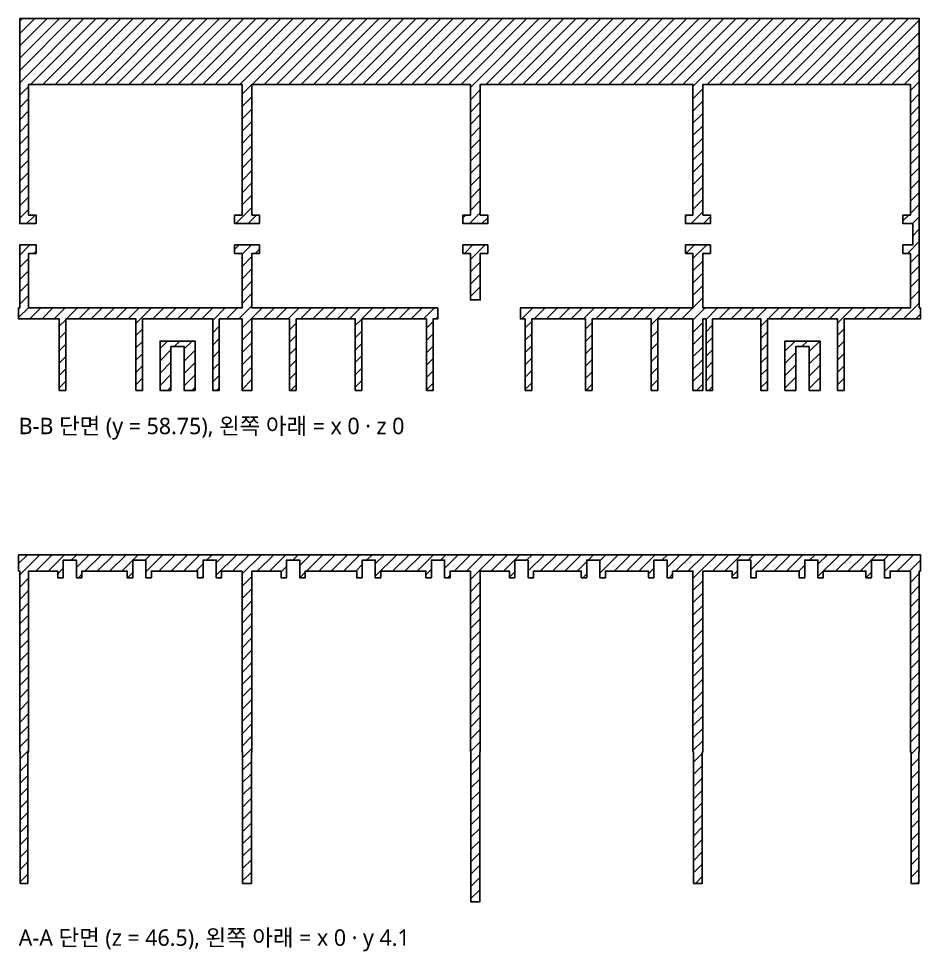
# Model space of a CAD drawing. Header units: millimetres. Extents: x -35 to 466, y -171 to 233.
# Drawn here: x 302 to 466.5, y -9 to 161.2 of the extents above; entities that cross this region are included whole.
import ezdxf

# ---------------------------------------------------------------- set-up
doc = ezdxf.new("R2010")
doc.units = ezdxf.units.MM
doc.layers.add('SECTION', color=5, linetype='CONTINUOUS', lineweight=25)
doc.layers.add('TEXT', color=7, linetype='CONTINUOUS', lineweight=18)
doc.styles.add('KR', font='malgun.ttf')

msp = doc.modelspace()

# ---------------------------------------------------------------- hatches: boundary and pattern name
at = {"layer": 'SECTION'}
h = msp.add_hatch(dxfattribs=at)
h.set_pattern_fill('ANSI31', scale=0.5)
h.paths.add_polyline_path([(395.6, 106.45), (405.4, 106.45), (405.4, 93.4), (406.6, 93.4), (406.6, 106.45), (417.4, 106.45), (417.4, 93.4), (418.6, 93.4), (418.6, 106.45), (425.025, 106.45), (425.025, 93.4), (426.825, 93.4), (426.825, 106.45), (427.4, 106.45), (427.4, 93.4), (428.6, 93.4), (428.6, 106.45), (437.4, 106.45), (437.4, 93.4), (438.6, 93.4), (438.6, 106.45), (451.4, 106.45), (451.4, 93.4), (452.6, 93.4), (452.6, 106.45), (466.5, 106.45), (466.5, 108.45), (466.3, 108.45), (466.3, 161.25), (302.2, 161.25), (302.2, 123.85), (305.17, 123.85), (305.17, 125.397), (303.8, 125.397), (303.8, 149.25), (342.76, 149.25), (342.76, 125.397), (341.39, 125.397), (341.39, 123.85), (345.93, 123.85), (345.93, 125.397), (344.56, 125.397), (344.56, 149.25), (384.418, 149.25), (384.418, 125.397), (383.048, 125.397), (383.048, 123.85), (387.588, 123.85), (387.588, 125.397), (386.218, 125.397), (386.218, 149.25), (425.025, 149.25), (425.025, 125.397), (423.655, 125.397), (423.655, 123.85), (428.195, 123.85), (428.195, 125.397), (426.825, 125.397), (426.825, 149.25), (464.7, 149.25), (464.7, 125.397), (463.33, 125.397), (463.33, 123.85), (465.11, 123.85), (465.11, 119.95), (463.33, 119.95), (463.33, 118.403), (464.7, 118.403), (464.7, 108.45), (426.825, 108.45), (426.825, 118.403), (428.195, 118.403), (428.195, 119.95), (423.655, 119.95), (423.655, 118.403), (425.025, 118.403), (425.025, 108.45), (393.55, 108.45), (393.55, 106.45), (394.4, 106.45), (394.4, 93.4), (395.6, 93.4)])
h.paths.add_polyline_path([(310.6, 106.45), (323.4, 106.45), (323.4, 93.4), (324.6, 93.4), (324.6, 106.45), (337.4, 106.45), (337.4, 93.4), (338.6, 93.4), (338.6, 106.45), (342.76, 106.45), (342.76, 93.4), (344.56, 93.4), (344.56, 106.45), (351.4, 106.45), (351.4, 93.4), (352.6, 93.4), (352.6, 106.45), (363.4, 106.45), (363.4, 93.4), (364.6, 93.4), (364.6, 106.45), (376.4, 106.45), (376.4, 93.4), (377.6, 93.4), (377.6, 106.45), (378.45, 106.45), (378.45, 108.45), (344.56, 108.45), (344.56, 118.403), (345.93, 118.403), (345.93, 119.95), (341.39, 119.95), (341.39, 118.403), (342.76, 118.403), (342.76, 108.45), (303.8, 108.45), (303.8, 118.403), (305.17, 118.403), (305.17, 119.95), (302.2, 119.95), (302.2, 108.45), (302, 108.45), (302, 106.45), (309.4, 106.45), (309.4, 93.4), (310.6, 93.4)])
h.paths.add_polyline_path([(386.218, 118.403), (387.588, 118.403), (387.588, 119.95), (383.048, 119.95), (383.048, 118.403), (384.418, 118.403), (384.418, 109.9), (386.218, 109.9)])
h.paths.add_polyline_path([(329.783, 101.4), (332.217, 101.4), (332.217, 93.4), (334.2, 93.4), (334.2, 102.4), (327.8, 102.4), (327.8, 93.4), (329.783, 93.4)])
h.paths.add_polyline_path([(443.783, 101.4), (446.217, 101.4), (446.217, 93.4), (448.2, 93.4), (448.2, 102.4), (441.8, 102.4), (441.8, 93.4), (443.783, 93.4)])
h = msp.add_hatch(dxfattribs=at)
h.set_pattern_fill('ANSI31', scale=0.5)
h.paths.add_polyline_path([(386.118, 27.4), (386.218, 27.4), (386.218, 60.4), (391.543, 60.4), (391.543, 59.2), (392.543, 59.2), (392.543, 62.4), (394.943, 62.4), (394.943, 59.2), (395.943, 59.2), (395.943, 60.4), (404.637, 60.4), (404.637, 59.2), (405.637, 59.2), (405.637, 62.4), (408.037, 62.4), (408.037, 59.2), (409.037, 59.2), (409.037, 60.4), (416.9, 60.4), (416.9, 59.2), (417.9, 59.2), (417.9, 62.4), (420.3, 62.4), (420.3, 59.2), (421.3, 59.2), (421.3, 60.4), (425.025, 60.4), (425.025, 27.4), (425.125, 27.4), (425.125, 3.4), (426.725, 3.4), (426.725, 27.4), (426.825, 27.4), (426.825, 60.4), (432.15, 60.4), (432.15, 59.2), (433.15, 59.2), (433.15, 62.4), (435.55, 62.4), (435.55, 59.2), (436.55, 59.2), (436.55, 60.4), (444.4, 60.4), (444.4, 59.2), (445.4, 59.2), (445.4, 62.4), (447.8, 62.4), (447.8, 59.2), (448.8, 59.2), (448.8, 60.4), (456.575, 60.4), (456.575, 59.2), (457.575, 59.2), (457.575, 62.4), (459.975, 62.4), (459.975, 59.2), (460.975, 59.2), (460.975, 60.4), (464.7, 60.4), (464.7, 27.4), (464.8, 27.4), (464.8, 3.4), (466.2, 3.4), (466.2, 27.4), (466.3, 27.4), (466.3, 60.4), (466.5, 60.4), (466.5, 63.4), (302, 63.4), (302, 60.4), (302.2, 60.4), (302.2, 27.4), (302.3, 27.4), (302.3, 3.4), (303.7, 3.4), (303.7, 27.4), (303.8, 27.4), (303.8, 60.4), (309.125, 60.4), (309.125, 59.2), (310.125, 59.2), (310.125, 62.4), (312.525, 62.4), (312.525, 59.2), (313.525, 59.2), (313.525, 60.4), (321.815, 60.4), (321.815, 59.2), (322.815, 59.2), (322.815, 62.4), (325.215, 62.4), (325.215, 59.2), (326.215, 59.2), (326.215, 60.4), (334.635, 60.4), (334.635, 59.2), (335.635, 59.2), (335.635, 62.4), (338.035, 62.4), (338.035, 59.2), (339.035, 59.2), (339.035, 60.4), (342.76, 60.4), (342.76, 27.4), (342.86, 27.4), (342.86, 3.4), (344.46, 3.4), (344.46, 27.4), (344.56, 27.4), (344.56, 60.4), (349.885, 60.4), (349.885, 59.2), (350.885, 59.2), (350.885, 62.4), (353.285, 62.4), (353.285, 59.2), (354.285, 59.2), (354.285, 60.4), (363.67, 60.4), (363.67, 59.2), (364.67, 59.2), (364.67, 62.4), (367.07, 62.4), (367.07, 59.2), (368.07, 59.2), (368.07, 60.4), (376.293, 60.4), (376.293, 59.2), (377.293, 59.2), (377.293, 62.4), (379.693, 62.4), (379.693, 59.2), (380.693, 59.2), (380.693, 60.4), (384.418, 60.4), (384.418, 27.4), (384.518, 27.4), (384.518, 0), (386.118, 0)])

# ---------------------------------------------------------------- linework, layer by layer
for points in [[(395.6, 106.45), (405.4, 106.45), (405.4, 93.4), (406.6, 93.4), (406.6, 106.45), (417.4, 106.45), (417.4, 93.4), (418.6, 93.4), (418.6, 106.45), (425.025, 106.45), (425.025, 93.4), (426.825, 93.4), (426.825, 106.45), (427.4, 106.45), (427.4, 93.4), (428.6, 93.4), (428.6, 106.45), (437.4, 106.45), (437.4, 93.4), (438.6, 93.4), (438.6, 106.45), (451.4, 106.45), (451.4, 93.4), (452.6, 93.4), (452.6, 106.45), (466.5, 106.45), (466.5, 108.45), (466.3, 108.45), (466.3, 161.25), (302.2, 161.25), (302.2, 123.85), (305.17, 123.85), (305.17, 125.397), (303.8, 125.397), (303.8, 149.25), (342.76, 149.25), (342.76, 125.397), (341.39, 125.397), (341.39, 123.85), (345.93, 123.85), (345.93, 125.397), (344.56, 125.397), (344.56, 149.25), (384.418, 149.25), (384.418, 125.397), (383.048, 125.397), (383.048, 123.85), (387.588, 123.85), (387.588, 125.397), (386.218, 125.397), (386.218, 149.25), (425.025, 149.25), (425.025, 125.397), (423.655, 125.397), (423.655, 123.85), (428.195, 123.85), (428.195, 125.397), (426.825, 125.397), (426.825, 149.25), (464.7, 149.25), (464.7, 125.397), (463.33, 125.397), (463.33, 123.85), (465.11, 123.85), (465.11, 119.95), (463.33, 119.95), (463.33, 118.403), (464.7, 118.403), (464.7, 108.45), (426.825, 108.45), (426.825, 118.403), (428.195, 118.403), (428.195, 119.95), (423.655, 119.95), (423.655, 118.403), (425.025, 118.403), (425.025, 108.45), (393.55, 108.45), (393.55, 106.45), (394.4, 106.45), (394.4, 93.4), (395.6, 93.4)], [(310.6, 106.45), (323.4, 106.45), (323.4, 93.4), (324.6, 93.4), (324.6, 106.45), (337.4, 106.45), (337.4, 93.4), (338.6, 93.4), (338.6, 106.45), (342.76, 106.45), (342.76, 93.4), (344.56, 93.4), (344.56, 106.45), (351.4, 106.45), (351.4, 93.4), (352.6, 93.4), (352.6, 106.45), (363.4, 106.45), (363.4, 93.4), (364.6, 93.4), (364.6, 106.45), (376.4, 106.45), (376.4, 93.4), (377.6, 93.4), (377.6, 106.45), (378.45, 106.45), (378.45, 108.45), (344.56, 108.45), (344.56, 118.403), (345.93, 118.403), (345.93, 119.95), (341.39, 119.95), (341.39, 118.403), (342.76, 118.403), (342.76, 108.45), (303.8, 108.45), (303.8, 118.403), (305.17, 118.403), (305.17, 119.95), (302.2, 119.95), (302.2, 108.45), (302, 108.45), (302, 106.45), (309.4, 106.45), (309.4, 93.4), (310.6, 93.4)], [(386.218, 118.403), (387.588, 118.403), (387.588, 119.95), (383.048, 119.95), (383.048, 118.403), (384.418, 118.403), (384.418, 109.9), (386.218, 109.9)], [(329.783, 101.4), (332.217, 101.4), (332.217, 93.4), (334.2, 93.4), (334.2, 102.4), (327.8, 102.4), (327.8, 93.4), (329.783, 93.4)], [(443.783, 101.4), (446.217, 101.4), (446.217, 93.4), (448.2, 93.4), (448.2, 102.4), (441.8, 102.4), (441.8, 93.4), (443.783, 93.4)], [(386.118, 27.4), (386.218, 27.4), (386.218, 60.4), (391.543, 60.4), (391.543, 59.2), (392.543, 59.2), (392.543, 62.4), (394.943, 62.4), (394.943, 59.2), (395.943, 59.2), (395.943, 60.4), (404.637, 60.4), (404.637, 59.2), (405.637, 59.2), (405.637, 62.4), (408.037, 62.4), (408.037, 59.2), (409.037, 59.2), (409.037, 60.4), (416.9, 60.4), (416.9, 59.2), (417.9, 59.2), (417.9, 62.4), (420.3, 62.4), (420.3, 59.2), (421.3, 59.2), (421.3, 60.4), (425.025, 60.4), (425.025, 27.4), (425.125, 27.4), (425.125, 3.4), (426.725, 3.4), (426.725, 27.4), (426.825, 27.4), (426.825, 60.4), (432.15, 60.4), (432.15, 59.2), (433.15, 59.2), (433.15, 62.4), (435.55, 62.4), (435.55, 59.2), (436.55, 59.2), (436.55, 60.4), (444.4, 60.4), (444.4, 59.2), (445.4, 59.2), (445.4, 62.4), (447.8, 62.4), (447.8, 59.2), (448.8, 59.2), (448.8, 60.4), (456.575, 60.4), (456.575, 59.2), (457.575, 59.2), (457.575, 62.4), (459.975, 62.4), (459.975, 59.2), (460.975, 59.2), (460.975, 60.4), (464.7, 60.4), (464.7, 27.4), (464.8, 27.4), (464.8, 3.4), (466.2, 3.4), (466.2, 27.4), (466.3, 27.4), (466.3, 60.4), (466.5, 60.4), (466.5, 63.4), (302, 63.4), (302, 60.4), (302.2, 60.4), (302.2, 27.4), (302.3, 27.4), (302.3, 3.4), (303.7, 3.4), (303.7, 27.4), (303.8, 27.4), (303.8, 60.4), (309.125, 60.4), (309.125, 59.2), (310.125, 59.2), (310.125, 62.4), (312.525, 62.4), (312.525, 59.2), (313.525, 59.2), (313.525, 60.4), (321.815, 60.4), (321.815, 59.2), (322.815, 59.2), (322.815, 62.4), (325.215, 62.4), (325.215, 59.2), (326.215, 59.2), (326.215, 60.4), (334.635, 60.4), (334.635, 59.2), (335.635, 59.2), (335.635, 62.4), (338.035, 62.4), (338.035, 59.2), (339.035, 59.2), (339.035, 60.4), (342.76, 60.4), (342.76, 27.4), (342.86, 27.4), (342.86, 3.4), (344.46, 3.4), (344.46, 27.4), (344.56, 27.4), (344.56, 60.4), (349.885, 60.4), (349.885, 59.2), (350.885, 59.2), (350.885, 62.4), (353.285, 62.4), (353.285, 59.2), (354.285, 59.2), (354.285, 60.4), (363.67, 60.4), (363.67, 59.2), (364.67, 59.2), (364.67, 62.4), (367.07, 62.4), (367.07, 59.2), (368.07, 59.2), (368.07, 60.4), (376.293, 60.4), (376.293, 59.2), (377.293, 59.2), (377.293, 62.4), (379.693, 62.4), (379.693, 59.2), (380.693, 59.2), (380.693, 60.4), (384.418, 60.4), (384.418, 27.4), (384.518, 27.4), (384.518, 0), (386.118, 0)]]:
    msp.add_lwpolyline(points, close=True, dxfattribs=at)

# ---------------------------------------------------------------- texts
at = {"layer": 'TEXT', "style": 'KR'}
for s, p in [('B-B 단면 (y = 58.75), 왼쪽 아래 = x 0 · z 0', (302, 85.4)), ('A-A 단면 (z = 46.5), 왼쪽 아래 = x 0 · y 4.1', (302, -8))]:
    msp.add_text(s, height=3, dxfattribs=at).set_placement(p)

doc.saveas('drawing.dxf')
